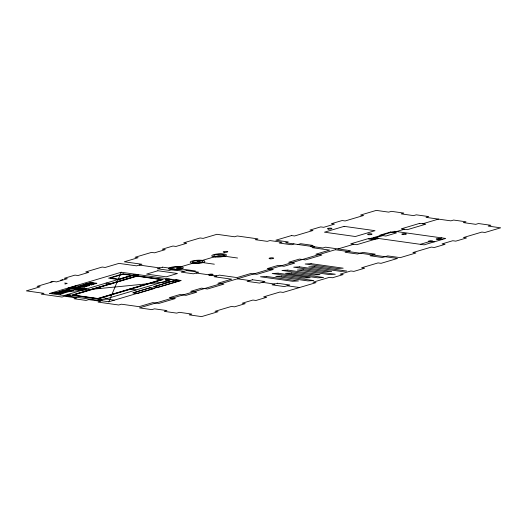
<?xml version="1.0" encoding="UTF-8"?>
<svg xmlns="http://www.w3.org/2000/svg" width="527" height="527" viewBox="0 0 527 527"><rect width="100%" height="100%" fill="white"/><g stroke="black" fill="none" stroke-linecap="round" stroke-linejoin="round"><path stroke-width="0.79" d="M108.858 301.773L121.19 272.248L180.359 280.542L108.858 301.773L49.683 293.473L121.19 272.248M50.618 282.044L52.852 281.385M60.546 280.272L62.779 279.606M64.973 284.06L67.212 283.394L64.702 283.045M86.468 288.539L75.032 289.29L80.42 287.689L86.468 288.539L81.079 290.14L67.891 288.289L75.987 285.884L84.241 287.044L89.63 285.443L83.582 284.593L84.241 287.044M60.658 294.04L59.999 291.589L66.046 292.439L60.658 294.04L54.61 293.19L70.098 288.598M96.803 283.309L85.367 284.06L91.415 284.909L96.803 283.309L90.756 282.459L78.194 286.194L89.63 285.443M79.327 287.538L73.938 289.139L73.279 286.688L79.327 287.538L67.891 288.289M67.838 291.905L73.227 290.305L67.179 289.461L67.838 291.905L61.791 291.062L73.227 290.305M131.526 275.417L118.806 279.191L110.486 278.025L123.199 274.244L161.381 279.6L97.745 298.493L73.405 295.08L137.04 276.188M64.228 295.515L135.729 274.29M138.226 274.639L135.992 275.305L133.483 274.956M96.059 288.414L98.292 287.749L100.795 288.104M169.338 279L167.099 279.659L169.608 280.015M100.334 300.574L171.835 279.35M294.007 243.935L291.326 244.732L279.29 243.046L281.971 242.249L269.936 240.562L267.255 241.359L255.22 239.673L257.901 238.876L237.236 235.977L234.555 236.775L216.907 234.298L203.139 238.388L200.135 237.967L183.686 242.848L186.696 243.27L175.972 246.452L172.961 246.03L162.237 249.218L165.247 249.64L154.516 252.822L151.512 252.4L135.064 257.281L138.074 257.703L124.306 261.787L141.961 264.264L136.598 265.858L118.944 263.381L105.183 267.466L102.172 267.044L85.73 271.932L88.734 272.354L78.009 275.535L75.005 275.114L64.274 278.296L67.285 278.717L56.56 281.905L53.55 281.484L37.107 286.365L40.111 286.787L26.35 290.871L44.004 293.348L41.323 294.145L61.982 297.037L64.663 296.24L76.698 297.926L74.017 298.723L86.053 300.41L88.734 299.619L100.769 301.306L98.088 302.103L118.746 304.995L121.427 304.198L139.082 306.674L152.843 302.59L158.864 303.433L175.307 298.552L169.292 297.702L180.017 294.521L186.031 295.364L196.755 292.182L190.741 291.339L201.466 288.15L207.486 288.994L223.929 284.112L217.915 283.269L231.676 279.185L214.021 276.708L219.39 275.12L237.038 277.591L250.806 273.506L256.82 274.35L273.269 269.468L267.248 268.625L277.973 265.437L283.994 266.287L294.718 263.098L288.697 262.255L299.428 259.073L305.443 259.916L321.885 255.035L315.871 254.192L329.632 250.101L311.984 247.631L314.665 246.834M176.637 280.021L154.292 286.655L158.014 287.175M298.018 244.502L300.7 243.705L313.137 245.444L310.449 246.241M338.005 248.935L353.736 244.264M372.148 238.797L382.872 235.615M393.603 232.427L404.328 229.245M422.74 223.777L438.471 219.107M420.309 244.317L430.526 241.287L434.347 241.821M441.876 237.914L438.471 238.929L442.291 239.462M49.683 293.473L180.359 280.542M54.61 293.19L66.046 292.439M237.565 258.026L219.1 255.437L175.965 268.243L195.418 270.97M197.533 261.84L214.351 264.198M139.28 265.061L159.938 267.96M171.973 269.646L184.009 271.333M196.044 273.019L216.702 275.917M237.367 278.809L249.805 280.555M262.242 282.294L274.672 284.04M287.11 285.786L299.547 287.525M153.812 288.427L150.096 287.9L133.739 292.755L137.461 293.282M106.052 283.098L111.467 283.855M129.563 289.046L136.085 289.962M101.204 297.557L107.521 298.44M105.743 298.967L114.267 300.166M90.756 282.459L91.415 284.909M80.42 287.689L81.079 290.14M123.094 273.842L108.588 278.144L118.918 279.593L133.423 275.292L123.094 273.842M162.619 267.163L157.257 268.75L169.292 270.437L174.654 268.849L162.619 267.163M136.934 275.779L71.507 295.206L97.857 298.901L163.278 279.475L136.934 275.779M136.987 275.983L72.456 295.14L97.798 298.697L162.329 279.541L136.987 275.983M157.863 270.746L146.598 274.093L166.183 276.84L177.447 273.493L157.863 270.746M291.556 235.549L275.825 240.213L288.262 241.959L285.581 242.756L322.886 247.986L325.567 247.189L350.442 250.674L345.08 252.268L357.517 254.014L362.879 252.42L375.316 254.166L369.954 255.753L382.391 257.499L387.753 255.905L400.191 257.65L415.922 252.98L412.911 252.558L431.323 247.091L434.334 247.512L445.058 244.33L442.048 243.909L452.772 240.72L455.783 241.142L466.507 237.96L463.496 237.539L481.909 232.071L484.919 232.493L500.65 227.822L488.213 226.083L490.894 225.286L478.457 223.54L475.776 224.337L463.338 222.592L466.02 221.801L453.589 220.055L450.908 220.853L426.033 217.368L428.714 216.571L416.277 214.825L413.596 215.622L401.159 213.876L403.84 213.079L391.403 211.34L388.722 212.137L376.285 210.392L360.554 215.062L363.564 215.484L345.152 220.951L342.142 220.53L331.417 223.712L334.428 224.133L323.703 227.315L320.693 226.893L309.968 230.082L312.979 230.503L294.567 235.971L291.556 235.549M186.69 270.535L181.328 272.13L193.363 273.816L198.725 272.222L186.69 270.535M344.138 226.353L324.474 232.19L355.363 236.518L375.026 230.681L344.138 226.353M149.971 287.722L132.718 292.841L137.442 293.506L154.694 288.381L149.971 287.722M176.512 279.844L153.278 286.741L158.001 287.399L181.235 280.502L176.512 279.844M369.144 238.375L350.732 243.843L356.746 244.686L375.158 239.218L369.144 238.375M390.593 232.005L379.868 235.194L385.883 236.037L396.607 232.848L390.593 232.005M419.729 223.356L401.317 228.823L407.331 229.667L425.744 224.199L419.729 223.356M372.049 238.052L368.643 239.06L372.464 239.594L375.87 238.586L372.049 238.052M394.749 231.307L373.182 237.71L424.13 244.851L445.697 238.454L394.749 231.307M335.324 249.726L139.405 307.893L151.842 309.632L154.523 308.842L166.96 310.581L164.279 311.378L176.716 313.124L179.397 312.327L191.835 314.072L189.153 314.863L201.591 316.608L218.033 311.727L215.023 311.305L231.472 306.424L234.482 306.846L245.207 303.657L242.196 303.236L252.92 300.054L255.931 300.476L266.655 297.294L263.645 296.872L280.094 291.984L283.104 292.406L315.996 282.643L312.985 282.222L329.428 277.34L332.438 277.762L343.163 274.58L340.159 274.159L350.883 270.97L353.887 271.392L364.618 268.21L361.608 267.788L378.05 262.907L381.061 263.329L397.51 258.447L335.324 249.726M252.486 279.758L247.123 281.352L259.554 283.091L264.923 281.504L252.486 279.758M277.354 283.243L271.991 284.837L284.428 286.583L289.791 284.988L277.354 283.243M311.055 263.671L305.192 264.001L337.313 268.5L343.182 268.177L311.055 263.671M299.573 266.86L293.704 267.189L325.831 271.688L331.694 271.359L299.573 266.86M314.632 266.55L308.769 266.873L340.897 271.379L346.759 271.049L314.632 266.55M287.861 270.114L281.998 270.443L314.118 274.942L319.988 274.613L287.861 270.114M303.15 269.732L297.287 270.061L329.408 274.567L335.277 274.238L303.15 269.732M278.058 273.19L272.195 273.52L304.316 278.019L310.186 277.696L278.058 273.19M291.444 272.986L285.575 273.315L317.702 277.821L323.565 277.492L291.444 272.986M266.352 276.444L260.483 276.774L292.61 281.273L298.473 280.95L266.352 276.444M281.642 276.062L275.773 276.392L307.9 280.898L313.763 280.568L281.642 276.062M59.301 293.243A2.016 0.435 -3.2 0 0 62.344 292.716A2.016 0.435 -3.2 0 0 59.347 292.485A2.016 0.435 -3.2 0 0 59.301 293.243M59.129 293.315A2.352 0.507 -3.2 0 0 62.68 292.696A2.352 0.507 -3.2 0 0 59.182 292.432A2.352 0.507 -3.2 0 0 59.129 293.315M58.78 293.46A3.03 0.652 -3.2 0 0 63.352 292.663A3.03 0.652 -3.2 0 0 58.853 292.32A3.03 0.652 -3.2 0 0 58.78 293.46M66.474 291.115A2.016 0.435 -3.2 0 0 69.524 290.581A2.016 0.435 -3.2 0 0 66.527 290.351A2.016 0.435 -3.2 0 0 66.474 291.115M66.303 291.187A2.352 0.507 -3.2 0 0 69.86 290.568A2.352 0.507 -3.2 0 0 66.362 290.298A2.352 0.507 -3.2 0 0 66.303 291.187M65.961 291.332A3.03 0.652 -3.2 0 0 70.532 290.529A3.03 0.652 -3.2 0 0 66.033 290.186A3.03 0.652 -3.2 0 0 65.961 291.332M79.715 289.343A2.016 0.435 -3.2 0 0 82.765 288.816A2.016 0.435 -3.2 0 0 79.768 288.585A2.016 0.435 -3.2 0 0 79.715 289.343M79.544 289.415A2.352 0.507 -3.2 0 0 83.101 288.796A2.352 0.507 -3.2 0 0 79.603 288.532A2.352 0.507 -3.2 0 0 79.544 289.415M79.202 289.56A3.03 0.652 -3.2 0 0 83.773 288.763A3.03 0.652 -3.2 0 0 79.274 288.421A3.03 0.652 -3.2 0 0 79.202 289.56M72.574 288.341A2.016 0.435 -3.2 0 0 75.624 287.814A2.016 0.435 -3.2 0 0 72.627 287.584A2.016 0.435 -3.2 0 0 72.574 288.341M72.403 288.414A2.352 0.507 -3.2 0 0 75.96 287.795A2.352 0.507 -3.2 0 0 72.462 287.531A2.352 0.507 -3.2 0 0 72.403 288.414M72.061 288.559A3.03 0.652 -3.2 0 0 76.632 287.762A3.03 0.652 -3.2 0 0 72.133 287.419A3.03 0.652 -3.2 0 0 72.061 288.559M82.877 286.247A2.016 0.435 -3.2 0 0 85.927 285.72A2.016 0.435 -3.2 0 0 82.93 285.489A2.016 0.435 -3.2 0 0 82.877 286.247M82.706 286.319A2.352 0.507 -3.2 0 0 86.263 285.7A2.352 0.507 -3.2 0 0 82.765 285.436A2.352 0.507 -3.2 0 0 82.706 286.319M82.364 286.464A3.03 0.652 -3.2 0 0 86.935 285.667A3.03 0.652 -3.2 0 0 82.436 285.324A3.03 0.652 -3.2 0 0 82.364 286.464M90.058 284.112A2.016 0.435 -3.2 0 0 93.101 283.579A2.016 0.435 -3.2 0 0 90.104 283.355A2.016 0.435 -3.2 0 0 90.058 284.112M89.886 284.185A2.352 0.507 -3.2 0 0 93.437 283.566A2.352 0.507 -3.2 0 0 89.939 283.295A2.352 0.507 -3.2 0 0 89.886 284.185M89.537 284.33A3.03 0.652 -3.2 0 0 94.109 283.533A3.03 0.652 -3.2 0 0 89.61 283.19A3.03 0.652 -3.2 0 0 89.537 284.33M99.017 299.988A2.016 0.435 -3.2 0 0 102.067 299.461A2.016 0.435 -3.2 0 0 99.069 299.231A2.016 0.435 -3.2 0 0 99.017 299.988M166.071 280.094A2.016 0.435 -3.2 0 0 169.114 279.56A2.016 0.435 -3.2 0 0 166.117 279.33A2.016 0.435 -3.2 0 0 166.071 280.094M134.958 275.74A2.016 0.435 -3.2 0 0 138.008 275.206A2.016 0.435 -3.2 0 0 135.004 274.975A2.016 0.435 -3.2 0 0 134.958 275.74M67.937 295.634A2.016 0.435 -3.2 0 0 70.98 295.1A2.016 0.435 -3.2 0 0 67.983 294.876A2.016 0.435 -3.2 0 0 67.937 295.634M216.347 256.583A5.382 1.166 -3.2 0 0 224.469 255.167A5.382 1.166 -3.2 0 0 216.478 254.554A5.382 1.166 -3.2 0 0 216.347 256.583M215.312 257.011A7.398 1.601 -3.2 0 0 226.485 255.061A7.398 1.601 -3.2 0 0 215.49 254.225A7.398 1.601 -3.2 0 0 215.312 257.011M194.779 262.986A5.382 1.166 -3.2 0 0 202.902 261.57A5.382 1.166 -3.2 0 0 194.911 260.957A5.382 1.166 -3.2 0 0 194.779 262.986M193.745 263.414A7.398 1.601 -3.2 0 0 204.917 261.464A7.398 1.601 -3.2 0 0 193.923 260.628A7.398 1.601 -3.2 0 0 193.745 263.414M173.212 269.389A5.382 1.166 -3.2 0 0 181.334 267.973A5.382 1.166 -3.2 0 0 173.343 267.36A5.382 1.166 -3.2 0 0 173.212 269.389M172.177 269.817A7.398 1.601 -3.2 0 0 183.35 267.868A7.398 1.601 -3.2 0 0 172.355 267.031A7.398 1.601 -3.2 0 0 172.177 269.817M224.324 252.354A2.286 0.494 -3.2 0 0 227.776 251.754A2.286 0.494 -3.2 0 0 224.377 251.491A2.286 0.494 -3.2 0 0 224.324 252.354M270.18 258.783A2.286 0.494 -3.2 0 0 273.632 258.177A2.286 0.494 -3.2 0 0 270.232 257.92A2.286 0.494 -3.2 0 0 270.18 258.783M209.601 275.094A2.286 0.494 -3.2 0 0 213.053 274.495A2.286 0.494 -3.2 0 0 209.654 274.238A2.286 0.494 -3.2 0 0 209.601 275.094M328.558 229.1A2.22 0.481 -3.2 0 0 331.905 228.514A2.22 0.481 -3.2 0 0 328.611 228.263A2.22 0.481 -3.2 0 0 328.558 229.1M368.676 234.719A2.22 0.481 -3.2 0 0 372.022 234.133A2.22 0.481 -3.2 0 0 368.729 233.883A2.22 0.481 -3.2 0 0 368.676 234.719M437.298 239.416A2.286 0.494 -3.2 0 0 440.75 238.81A2.286 0.494 -3.2 0 0 437.357 238.553A2.286 0.494 -3.2 0 0 437.298 239.416M374.697 239.074A2.286 0.494 -3.2 0 0 378.155 238.467A2.286 0.494 -3.2 0 0 374.756 238.211A2.286 0.494 -3.2 0 0 374.697 239.074M402.911 234.594A2.286 0.494 -3.2 0 0 406.363 233.988A2.286 0.494 -3.2 0 0 402.964 233.731A2.286 0.494 -3.2 0 0 402.911 234.594M429.353 241.774A2.286 0.494 -3.2 0 0 432.805 241.168A2.286 0.494 -3.2 0 0 429.406 240.911A2.286 0.494 -3.2 0 0 429.353 241.774"/></g></svg>
